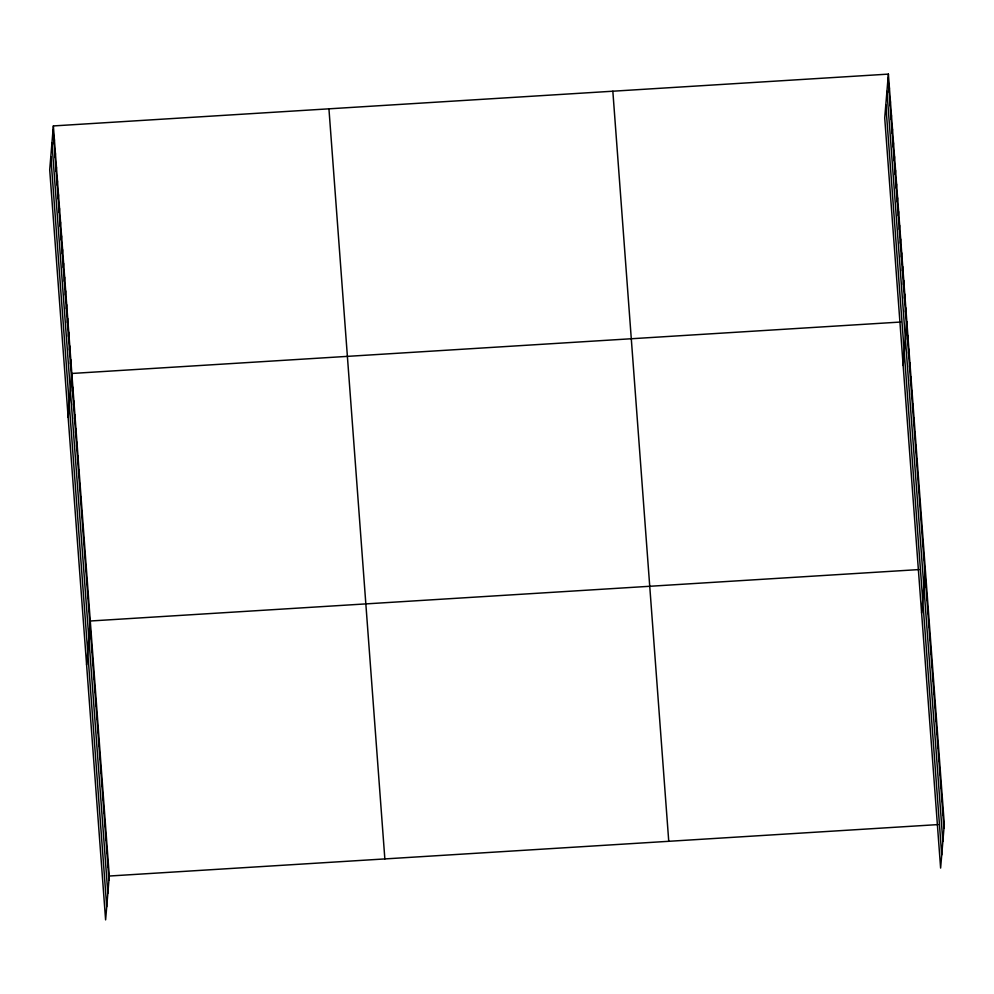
<?xml version="1.0" encoding="UTF-8"?>
<svg xmlns="http://www.w3.org/2000/svg" width="994" height="994" viewBox="0 0 994 994"><rect width="100%" height="100%" fill="white"/><g stroke="black" fill="none" stroke-linecap="round" stroke-linejoin="round"><path stroke-width="1.49" d="M53.378 125.927L49.7 169.788L105.612 919.885L109.29 876.025L53.378 125.927L888.387 74.115L944.3 824.212L940.622 868.073L884.71 117.975L888.387 74.115M54.061 143.77L54.409 139.682M55.092 157.512L55.428 153.436M56.111 171.266L56.459 167.191M57.143 185.021L57.478 180.945M58.161 198.775L58.509 194.687M59.193 212.53L59.528 208.442M60.212 226.272L60.559 222.196M61.243 240.026L61.578 235.951M62.262 253.781L62.61 249.693M63.293 267.535L63.628 263.447M64.312 281.29L64.66 277.202M65.343 295.032L65.679 290.956M66.362 308.786L66.71 304.711M67.393 322.541L67.729 318.453M68.412 336.295L68.76 332.207M69.443 350.037L69.779 345.962M70.462 363.792L70.81 359.716M68.151 417.318L71.829 373.471L900.713 322.031M72.512 391.301L72.86 387.213M73.544 405.055L73.879 400.967M74.562 418.797L74.91 414.722M75.594 432.552L75.929 428.476M76.613 446.306L76.96 442.218M77.644 460.06L77.979 455.973M78.663 473.803L79.011 469.727M79.694 487.557L80.029 483.482M80.713 501.311L81.061 497.236M81.744 515.066L82.08 510.978M82.763 528.82L83.111 524.733M83.794 542.562L84.13 538.487M84.813 556.317L85.161 552.242M85.844 570.071L86.18 565.996M86.863 583.826L87.211 579.738M87.894 597.58L88.23 593.493M88.913 611.322L89.261 607.247M86.602 664.849L90.28 621.001L919.164 569.562M90.939 638.496L91.286 634.42M91.945 651.927L92.28 647.839M92.939 665.346L93.287 661.271M93.945 678.765L94.293 674.69M94.939 692.197L95.287 688.109M95.946 705.616L96.294 701.528M96.952 719.035L97.288 714.959M97.946 732.466L98.294 728.378M98.953 745.885L99.288 741.797M99.947 759.304L100.295 755.229M100.953 772.723L101.289 768.648M101.947 786.155L102.295 782.067M102.954 799.574L103.289 795.498M103.948 812.993L104.295 808.917M104.954 826.424L105.289 822.336M105.948 839.843L106.296 835.768M106.954 853.262L107.29 849.187M107.948 866.693L108.296 862.606M889.071 91.945L889.406 87.87M890.09 105.699L890.438 101.612M891.121 119.454L891.456 115.366M892.14 133.196L892.488 129.121M893.171 146.95L893.507 142.875M894.19 160.705L894.538 156.63M895.221 174.459L895.557 170.372M896.24 188.214L896.588 184.126M897.271 201.956L897.607 197.881M898.29 215.71L898.638 211.635M899.321 229.465L899.657 225.389M900.34 243.219L900.688 239.132M901.372 256.974L901.707 252.886M902.39 270.716L902.738 266.64M903.422 284.47L903.757 280.395M904.441 298.225L904.788 294.137M905.472 311.979L905.807 307.892M903.161 365.506L906.839 321.646M907.522 339.476L907.857 335.4M908.541 353.23L908.889 349.155M909.572 366.985L909.908 362.897M910.591 380.739L910.939 376.651M911.622 394.481L911.958 390.406M912.641 408.236L912.989 404.16M913.672 421.99L914.008 417.902M914.691 435.745L915.039 431.657M915.722 449.499L916.058 445.411M916.741 463.241L917.089 459.166M917.773 476.996L918.108 472.92M918.791 490.75L919.139 486.662M919.823 504.505L920.158 500.417M920.842 518.247L921.189 514.171M921.873 532.001L922.208 527.926M922.892 545.756L923.24 541.68M923.923 559.51L924.258 555.422M921.612 613.037L925.29 569.177M925.948 586.684L926.296 582.596M926.942 600.103L927.29 596.027M927.949 613.522L928.297 609.446M928.955 626.953L929.291 622.865M929.949 640.372L930.297 636.297M930.956 653.791L931.291 649.716M931.95 667.222L932.297 663.135M932.956 680.641L933.291 676.566M933.95 694.061L934.298 689.985M934.956 707.492L935.292 703.404M935.95 720.911L936.298 716.823M936.957 734.33L937.292 730.255M937.951 747.761L938.299 743.674M938.957 761.18L939.293 757.093M939.951 774.599L940.299 770.524M940.958 788.018L941.293 783.943M941.952 801.45L942.3 797.362M942.958 814.869L943.294 810.793M109.29 876.025L938.174 824.585M888.04 78.191L943.952 828.288M886.946 91.324L942.859 841.421M885.803 104.842L941.716 854.939M612.838 91.212L668.751 841.309M328.939 108.831L384.852 858.928M53.042 130.015L108.955 880.112M51.936 143.136L107.849 893.233M50.806 156.667L106.718 906.764"/></g></svg>
